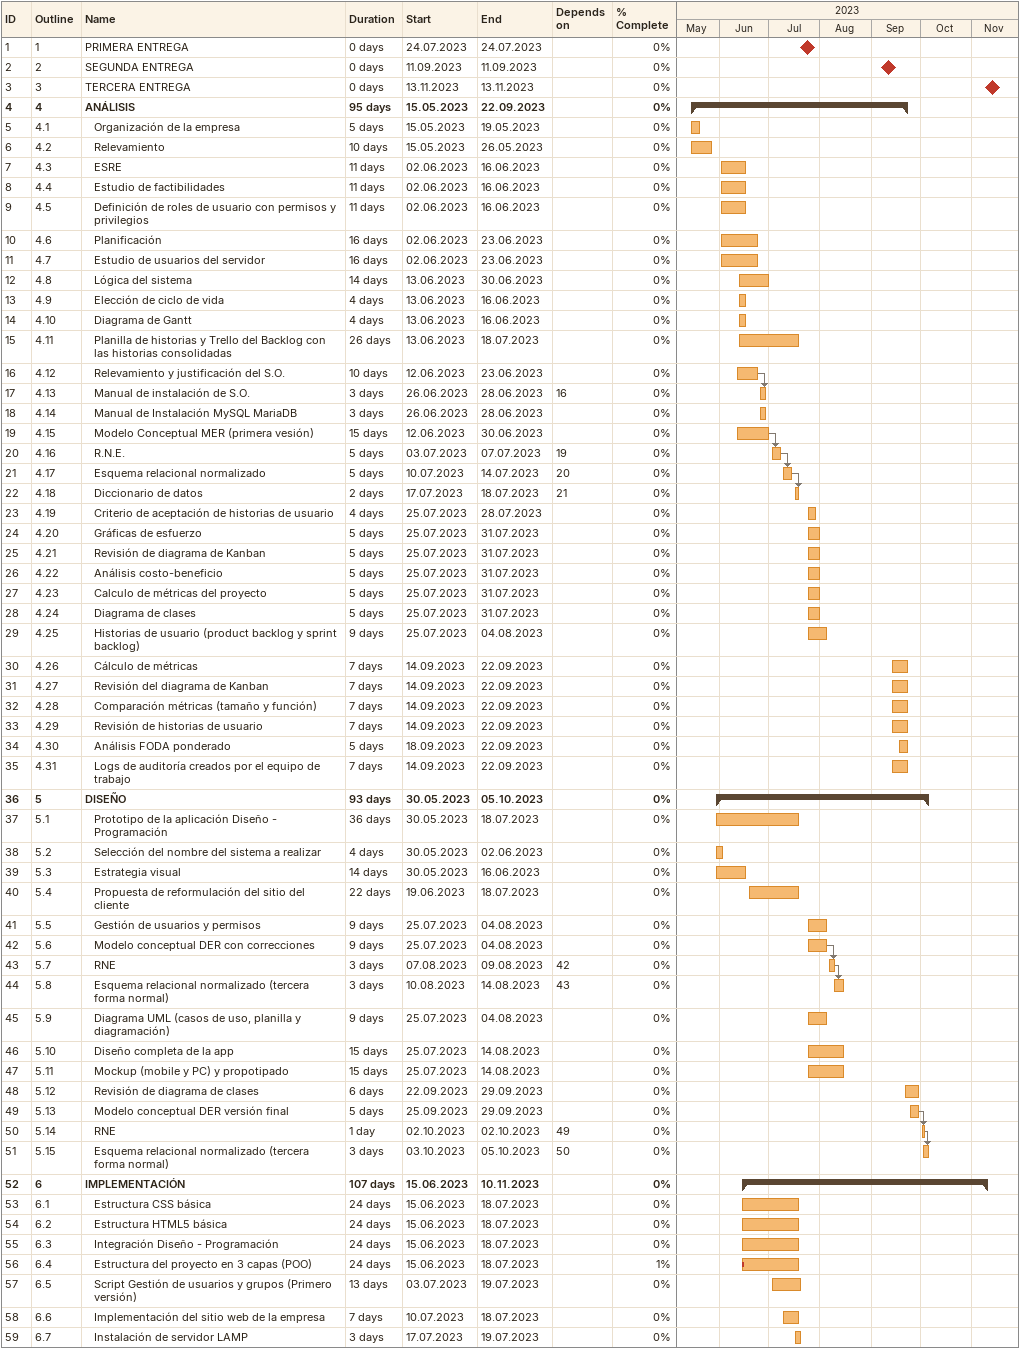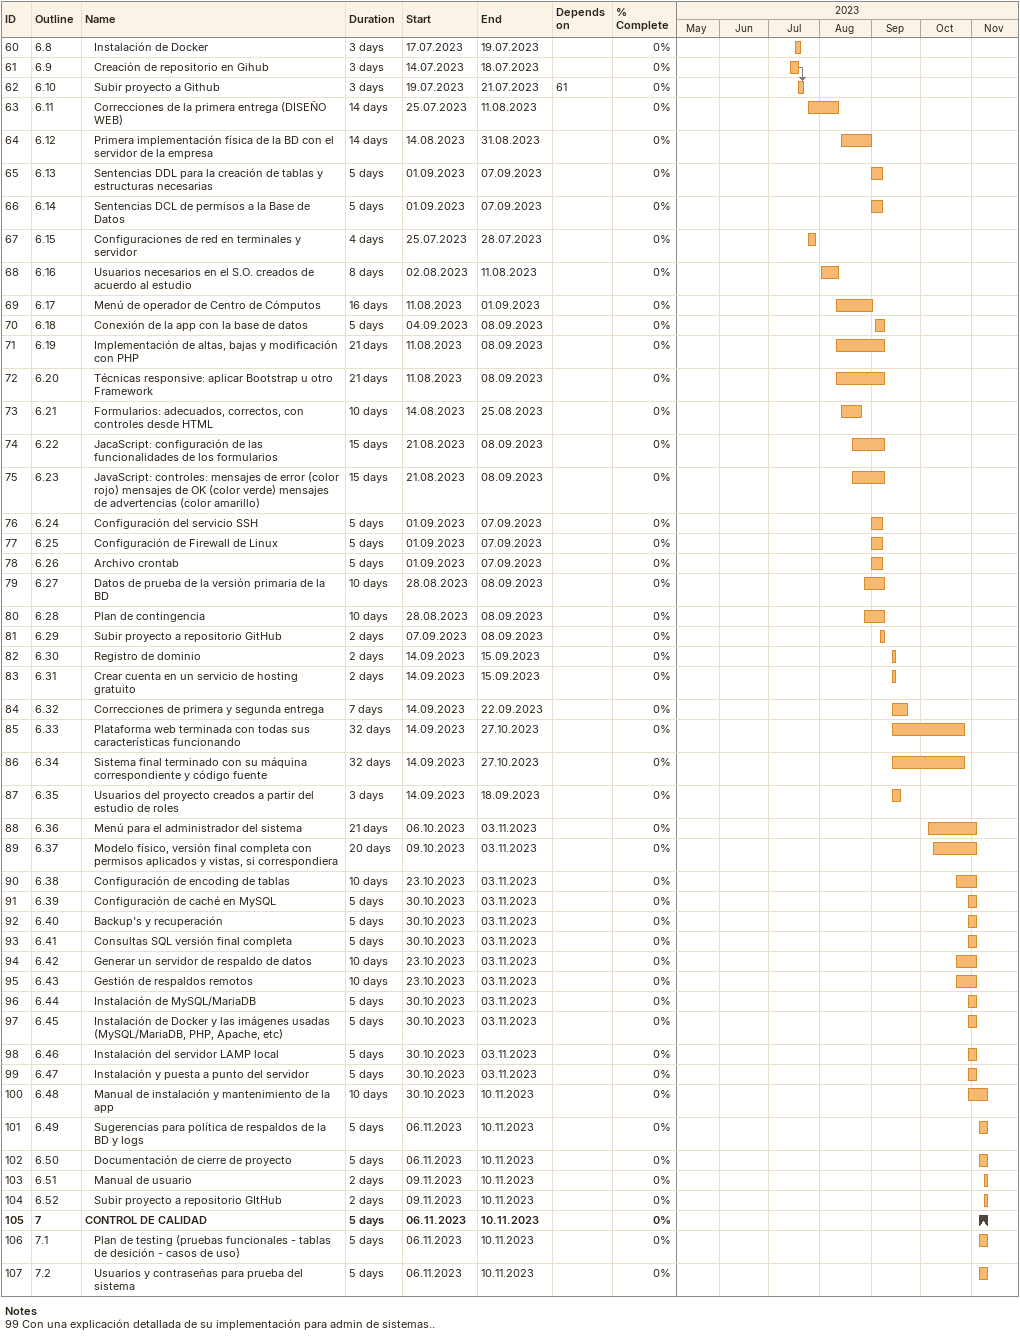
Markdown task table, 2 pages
| ID | WBS | Task | Duration | Start | Finish | Predecessors | % complete |
|---|---|---|---|---|---|---|---|
| 1 | 1 | PRIMERA ENTREGA | 0d | 2023-07-24 | 2023-07-24 |  | 0 |
| 2 | 2 | SEGUNDA ENTREGA | 0d | 2023-09-11 | 2023-09-11 |  | 0 |
| 3 | 3 | TERCERA ENTREGA | 0d | 2023-11-13 | 2023-11-13 |  | 0 |
| 4 | 4 | **ANÁLISIS** | 95d | 2023-05-15 | 2023-09-22 |  | 0 |
| 5 | 4.1 | Organización de la empresa | 5d | 2023-05-15 | 2023-05-19 |  | 0 |
| 6 | 4.2 | Relevamiento | 10d | 2023-05-15 | 2023-05-26 |  | 0 |
| 7 | 4.3 | ESRE | 11d | 2023-06-02 | 2023-06-16 |  | 0 |
| 8 | 4.4 | Estudio de factibilidades | 11d | 2023-06-02 | 2023-06-16 |  | 0 |
| 9 | 4.5 | Definición de roles de usuario con permisos y privilegios | 11d | 2023-06-02 | 2023-06-16 |  | 0 |
| 10 | 4.6 | Planificación | 16d | 2023-06-02 | 2023-06-23 |  | 0 |
| 11 | 4.7 | Estudio de usuarios del servidor | 16d | 2023-06-02 | 2023-06-23 |  | 0 |
| 12 | 4.8 | Lógica del sistema | 14d | 2023-06-13 | 2023-06-30 |  | 0 |
| 13 | 4.9 | Elección de ciclo de vida | 4d | 2023-06-13 | 2023-06-16 |  | 0 |
| 14 | 4.10 | Diagrama de Gantt | 4d | 2023-06-13 | 2023-06-16 |  | 0 |
| 15 | 4.11 | Planilla de historias y Trello del Backlog con las historias consolidadas | 26d | 2023-06-13 | 2023-07-18 |  | 0 |
| 16 | 4.12 | Relevamiento y justificación del S.O. | 10d | 2023-06-12 | 2023-06-23 |  | 0 |
| 17 | 4.13 | Manual de instalación de S.O. | 3d | 2023-06-26 | 2023-06-28 | 16 | 0 |
| 18 | 4.14 | Manual de Instalación MySQL MariaDB | 3d | 2023-06-26 | 2023-06-28 |  | 0 |
| 19 | 4.15 | Modelo Conceptual MER (primera vesión) | 15d | 2023-06-12 | 2023-06-30 |  | 0 |
| 20 | 4.16 | R.N.E. | 5d | 2023-07-03 | 2023-07-07 | 19 | 0 |
| 21 | 4.17 | Esquema relacional normalizado | 5d | 2023-07-10 | 2023-07-14 | 20 | 0 |
| 22 | 4.18 | Diccionario de datos | 2d | 2023-07-17 | 2023-07-18 | 21 | 0 |
| 23 | 4.19 | Criterio de aceptación de historias de usuario | 4d | 2023-07-25 | 2023-07-28 |  | 0 |
| 24 | 4.20 | Gráficas de esfuerzo | 5d | 2023-07-25 | 2023-07-31 |  | 0 |
| 25 | 4.21 | Revisión de diagrama de Kanban | 5d | 2023-07-25 | 2023-07-31 |  | 0 |
| 26 | 4.22 | Análisis costo-beneficio | 5d | 2023-07-25 | 2023-07-31 |  | 0 |
| 27 | 4.23 | Calculo de métricas del proyecto | 5d | 2023-07-25 | 2023-07-31 |  | 0 |
| 28 | 4.24 | Diagrama de clases | 5d | 2023-07-25 | 2023-07-31 |  | 0 |
| 29 | 4.25 | Historias de usuario (product backlog y sprint backlog) | 9d | 2023-07-25 | 2023-08-04 |  | 0 |
| 30 | 4.26 | Cálculo de métricas | 7d | 2023-09-14 | 2023-09-22 |  | 0 |
| 31 | 4.27 | Revisión del diagrama de Kanban | 7d | 2023-09-14 | 2023-09-22 |  | 0 |
| 32 | 4.28 | Comparación métricas (tamaño y función) | 7d | 2023-09-14 | 2023-09-22 |  | 0 |
| 33 | 4.29 | Revisión de historias de usuario | 7d | 2023-09-14 | 2023-09-22 |  | 0 |
| 34 | 4.30 | Análisis FODA ponderado | 5d | 2023-09-18 | 2023-09-22 |  | 0 |
| 35 | 4.31 | Logs de auditoría creados por el equipo de trabajo | 7d | 2023-09-14 | 2023-09-22 |  | 0 |
| 36 | 5 | **DISEÑO** | 93d | 2023-05-30 | 2023-10-05 |  | 0 |
| 37 | 5.1 | Prototipo de la aplicación Diseño - Programación | 36d | 2023-05-30 | 2023-07-18 |  | 0 |
| 38 | 5.2 | Selección del nombre del sistema a realizar | 4d | 2023-05-30 | 2023-06-02 |  | 0 |
| 39 | 5.3 | Estrategia visual | 14d | 2023-05-30 | 2023-06-16 |  | 0 |
| 40 | 5.4 | Propuesta de reformulación del sitio del cliente | 22d | 2023-06-19 | 2023-07-18 |  | 0 |
| 41 | 5.5 | Gestión de usuarios y permisos | 9d | 2023-07-25 | 2023-08-04 |  | 0 |
| 42 | 5.6 | Modelo conceptual DER con correcciones | 9d | 2023-07-25 | 2023-08-04 |  | 0 |
| 43 | 5.7 | RNE | 3d | 2023-08-07 | 2023-08-09 | 42 | 0 |
| 44 | 5.8 | Esquema relacional normalizado (tercera forma normal) | 3d | 2023-08-10 | 2023-08-14 | 43 | 0 |
| 45 | 5.9 | Diagrama UML (casos de uso, planilla y diagramación) | 9d | 2023-07-25 | 2023-08-04 |  | 0 |
| 46 | 5.10 | Diseño completa de la app | 15d | 2023-07-25 | 2023-08-14 |  | 0 |
| 47 | 5.11 | Mockup (mobile y PC) y propotipado | 15d | 2023-07-25 | 2023-08-14 |  | 0 |
| 48 | 5.12 | Revisión de diagrama de clases | 6d | 2023-09-22 | 2023-09-29 |  | 0 |
| 49 | 5.13 | Modelo conceptual DER versión final | 5d | 2023-09-25 | 2023-09-29 |  | 0 |
| 50 | 5.14 | RNE | 1d | 2023-10-02 | 2023-10-02 | 49 | 0 |
| 51 | 5.15 | Esquema relacional normalizado (tercera forma normal) | 3d | 2023-10-03 | 2023-10-05 | 50 | 0 |
| 52 | 6 | **IMPLEMENTACIÓN** | 107d | 2023-06-15 | 2023-11-10 |  | 0 |
| 53 | 6.1 | Estructura CSS básica | 24d | 2023-06-15 | 2023-07-18 |  | 0 |
| 54 | 6.2 | Estructura HTML5 básica | 24d | 2023-06-15 | 2023-07-18 |  | 0 |
| 55 | 6.3 | Integración Diseño - Programación | 24d | 2023-06-15 | 2023-07-18 |  | 0 |
| 56 | 6.4 | Estructura del proyecto en 3 capas (POO) | 24d | 2023-06-15 | 2023-07-18 |  | 1 |
| 57 | 6.5 | Script Gestión de usuarios y grupos (Primero versión) | 13d | 2023-07-03 | 2023-07-19 |  | 0 |
| 58 | 6.6 | Implementación del sitio web de la empresa | 7d | 2023-07-10 | 2023-07-18 |  | 0 |
| 59 | 6.7 | Instalación de servidor LAMP | 3d | 2023-07-17 | 2023-07-19 |  | 0 |
| 60 | 6.8 | Instalación de Docker | 3d | 2023-07-17 | 2023-07-19 |  | 0 |
| 61 | 6.9 | Creación de repositorio en Gihub | 3d | 2023-07-14 | 2023-07-18 |  | 0 |
| 62 | 6.10 | Subir proyecto a Github | 3d | 2023-07-19 | 2023-07-21 | 61 | 0 |
| 63 | 6.11 | Correcciones de la primera entrega (DISEÑO WEB) | 14d | 2023-07-25 | 2023-08-11 |  | 0 |
| 64 | 6.12 | Primera implementación física de la BD con el servidor de la empresa | 14d | 2023-08-14 | 2023-08-31 |  | 0 |
| 65 | 6.13 | Sentencias DDL para la creación de tablas y estructuras necesarias | 5d | 2023-09-01 | 2023-09-07 |  | 0 |
| 66 | 6.14 | Sentencias DCL de permisos a la Base de Datos | 5d | 2023-09-01 | 2023-09-07 |  | 0 |
| 67 | 6.15 | Configuraciones de red en terminales y servidor | 4d | 2023-07-25 | 2023-07-28 |  | 0 |
| 68 | 6.16 | Usuarios necesarios en el S.O. creados de acuerdo al estudio | 8d | 2023-08-02 | 2023-08-11 |  | 0 |
| 69 | 6.17 | Menú de operador de Centro de Cómputos | 16d | 2023-08-11 | 2023-09-01 |  | 0 |
| 70 | 6.18 | Conexión de la app con la base de datos | 5d | 2023-09-04 | 2023-09-08 |  | 0 |
| 71 | 6.19 | Implementación de altas, bajas y modificación con PHP | 21d | 2023-08-11 | 2023-09-08 |  | 0 |
| 72 | 6.20 | Técnicas responsive: aplicar Bootstrap u otro Framework | 21d | 2023-08-11 | 2023-09-08 |  | 0 |
| 73 | 6.21 | Formularios: adecuados, correctos, con controles desde HTML | 10d | 2023-08-14 | 2023-08-25 |  | 0 |
| 74 | 6.22 | JacaScript: configuración de las funcionalidades de los formularios | 15d | 2023-08-21 | 2023-09-08 |  | 0 |
| 75 | 6.23 | JavaScript: controles: mensajes de error (color rojo) mensajes de OK (color verde) mensajes de advertencias (color amarillo) | 15d | 2023-08-21 | 2023-09-08 |  | 0 |
| 76 | 6.24 | Configuración del servicio SSH | 5d | 2023-09-01 | 2023-09-07 |  | 0 |
| 77 | 6.25 | Configuración de Firewall de Linux | 5d | 2023-09-01 | 2023-09-07 |  | 0 |
| 78 | 6.26 | Archivo crontab | 5d | 2023-09-01 | 2023-09-07 |  | 0 |
| 79 | 6.27 | Datos de prueba de la versión primaria de la BD | 10d | 2023-08-28 | 2023-09-08 |  | 0 |
| 80 | 6.28 | Plan de contingencia | 10d | 2023-08-28 | 2023-09-08 |  | 0 |
| 81 | 6.29 | Subir proyecto a repositorio GitHub | 2d | 2023-09-07 | 2023-09-08 |  | 0 |
| 82 | 6.30 | Registro de dominio | 2d | 2023-09-14 | 2023-09-15 |  | 0 |
| 83 | 6.31 | Crear cuenta en un servicio de hosting gratuito | 2d | 2023-09-14 | 2023-09-15 |  | 0 |
| 84 | 6.32 | Correcciones de primera y segunda entrega | 7d | 2023-09-14 | 2023-09-22 |  | 0 |
| 85 | 6.33 | Plataforma web terminada con todas sus características funcionando | 32d | 2023-09-14 | 2023-10-27 |  | 0 |
| 86 | 6.34 | Sistema final terminado con su máquina correspondiente y código fuente | 32d | 2023-09-14 | 2023-10-27 |  | 0 |
| 87 | 6.35 | Usuarios del proyecto creados a partir del estudio de roles | 3d | 2023-09-14 | 2023-09-18 |  | 0 |
| 88 | 6.36 | Menú para el administrador del sistema | 21d | 2023-10-06 | 2023-11-03 |  | 0 |
| 89 | 6.37 | Modelo físico, versión final completa con permisos aplicados y vistas, si correspondiera | 20d | 2023-10-09 | 2023-11-03 |  | 0 |
| 90 | 6.38 | Configuración de encoding de tablas | 10d | 2023-10-23 | 2023-11-03 |  | 0 |
| 91 | 6.39 | Configuración de caché en MySQL | 5d | 2023-10-30 | 2023-11-03 |  | 0 |
| 92 | 6.40 | Backup's y recuperación | 5d | 2023-10-30 | 2023-11-03 |  | 0 |
| 93 | 6.41 | Consultas SQL versión final completa | 5d | 2023-10-30 | 2023-11-03 |  | 0 |
| 94 | 6.42 | Generar un servidor de respaldo de datos | 10d | 2023-10-23 | 2023-11-03 |  | 0 |
| 95 | 6.43 | Gestión de respaldos remotos | 10d | 2023-10-23 | 2023-11-03 |  | 0 |
| 96 | 6.44 | Instalación de MySQL/MariaDB | 5d | 2023-10-30 | 2023-11-03 |  | 0 |
| 97 | 6.45 | Instalación de Docker y las imágenes usadas (MySQL/MariaDB, PHP, Apache, etc) | 5d | 2023-10-30 | 2023-11-03 |  | 0 |
| 98 | 6.46 | Instalación del servidor LAMP local | 5d | 2023-10-30 | 2023-11-03 |  | 0 |
| 99 | 6.47 | Instalación y puesta a punto del servidor | 5d | 2023-10-30 | 2023-11-03 |  | 0 |
| 100 | 6.48 | Manual de instalación y mantenimiento de la app | 10d | 2023-10-30 | 2023-11-10 |  | 0 |
| 101 | 6.49 | Sugerencias para política de respaldos de la BD y logs | 5d | 2023-11-06 | 2023-11-10 |  | 0 |
| 102 | 6.50 | Documentación de cierre de proyecto | 5d | 2023-11-06 | 2023-11-10 |  | 0 |
| 103 | 6.51 | Manual de usuario | 2d | 2023-11-09 | 2023-11-10 |  | 0 |
| 104 | 6.52 | Subir proyecto a repositorio GItHub | 2d | 2023-11-09 | 2023-11-10 |  | 0 |
| 105 | 7 | **CONTROL DE CALIDAD** | 5d | 2023-11-06 | 2023-11-10 |  | 0 |
| 106 | 7.1 | Plan de testing (pruebas funcionales - tablas de desición - casos de uso) | 5d | 2023-11-06 | 2023-11-10 |  | 0 |
| 107 | 7.2 | Usuarios y contraseñas para prueba del sistema | 5d | 2023-11-06 | 2023-11-10 |  | 0 |

Notes
- 99: Con una explicación detallada de su implementación para admin de sistemas..
